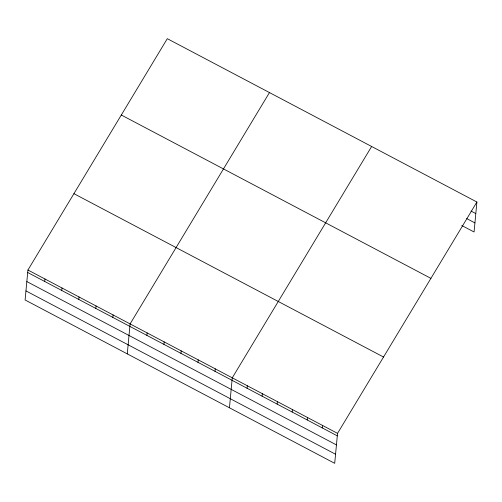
<?xml version="1.0" encoding="UTF-8"?>
<svg xmlns="http://www.w3.org/2000/svg" width="502" height="502" viewBox="0 0 502 502"><rect width="100%" height="100%" fill="white"/><g stroke="black" fill="none" stroke-linecap="round" stroke-linejoin="round"><path stroke-width="0.75" d="M27.93 270.013L25.1 299.97L334.702 463.327L337.539 433.364L476.9 202.03L167.298 38.673L27.93 270.013L337.539 433.364M44.728 281.478L44.96 278.999M61.752 290.463L61.991 287.979M78.783 299.449L79.015 296.964M95.813 308.435L96.045 305.95M112.837 317.421L113.075 314.936M127.27 353.879L130.1 323.916L269.467 92.581M146.898 335.386L147.13 332.901M163.922 344.372L164.16 341.887M180.952 353.358L181.184 350.873M197.983 362.344L198.215 359.859M215.007 371.323L215.245 368.838M229.439 407.787L232.269 377.824L371.637 146.49M247.072 388.247L247.31 385.762M262.113 396.178L262.345 393.693M277.148 404.11L277.386 401.625M292.189 412.048L292.421 409.563M307.224 419.979L307.462 417.495M322.265 427.917L322.497 425.432M476.9 202.03L474.07 231.987L461.765 225.498M471.02 211.053L475.808 213.582M466.722 218.596L474.923 222.919M121.308 115.014L430.911 278.372M73.919 193.672L383.528 357.022M27.698 272.498L337.3 435.849M26.838 281.566L336.447 444.916M25.96 290.903L335.562 454.26"/></g></svg>
